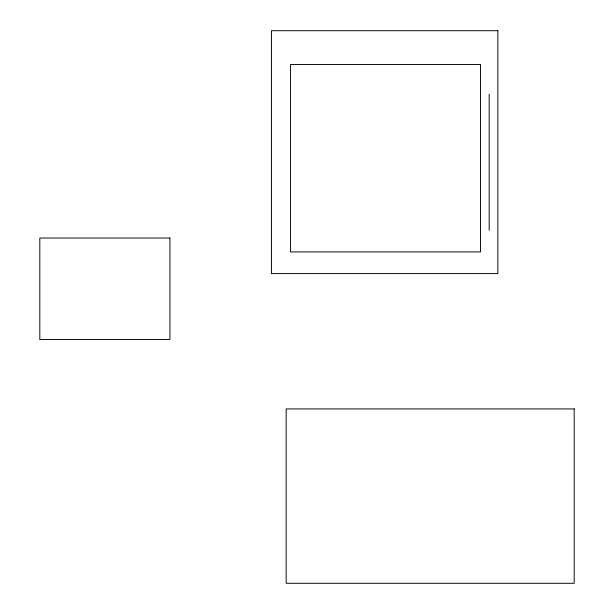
<?xml version="1.0" encoding="UTF-8"?>
<svg xmlns="http://www.w3.org/2000/svg" width="614" height="614" viewBox="0 0 614 614"><rect width="100%" height="100%" fill="white"/><g stroke="black" fill="none" stroke-linecap="round" stroke-linejoin="round"><path stroke-width="0.92" d="M489.174 94.157L489.174 230.357M497.854 30.7L271.434 30.7L271.434 273.598L497.854 273.598L497.854 30.7M480.501 64.531L290.514 64.531L290.514 251.917L480.501 251.917L480.501 64.531M169.932 238.032L39.81 238.032L39.81 339.534L169.932 339.534L169.932 238.032M574.19 408.932L286.178 408.932L286.178 583.3L574.19 583.3L574.19 408.932"/></g></svg>
